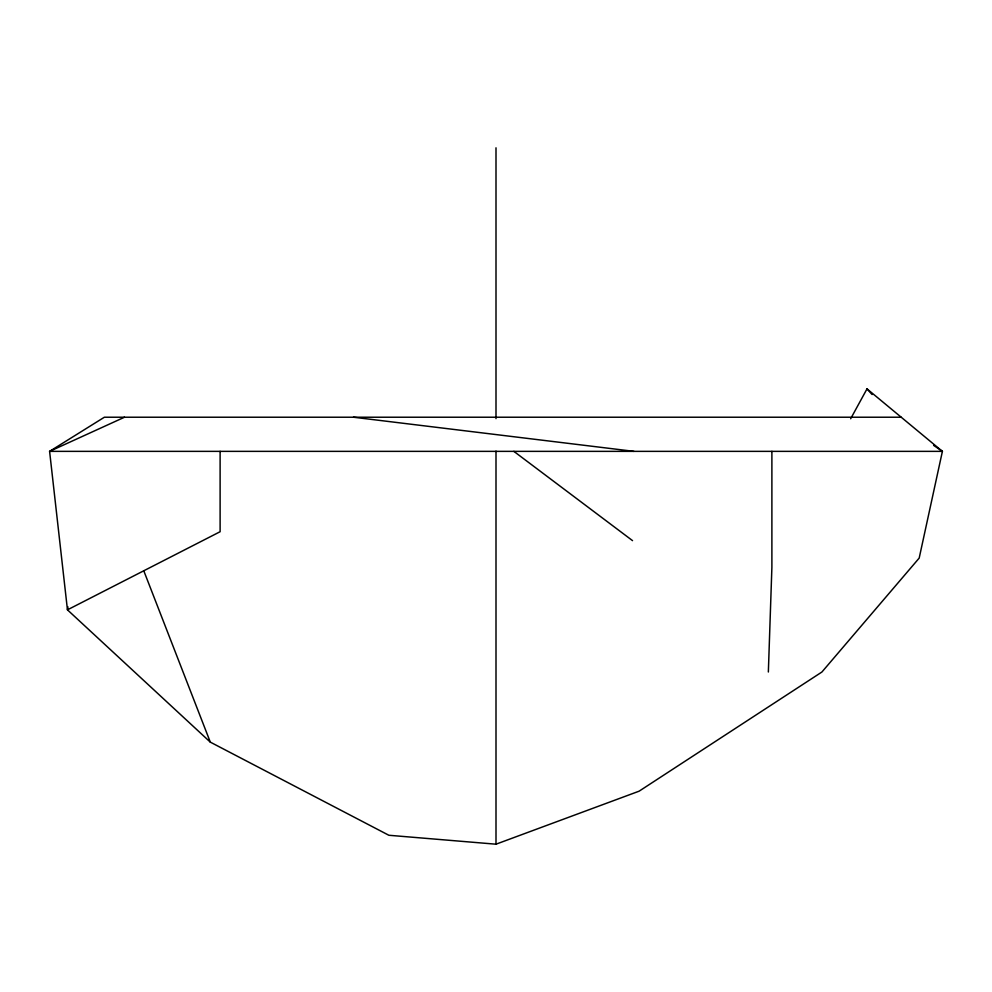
<?xml version="1.0" encoding="UTF-8"?>
<svg xmlns="http://www.w3.org/2000/svg" width="992" height="992" viewBox="0 0 992 992"><rect width="100%" height="100%" fill="white"/><g stroke="black" fill="none" stroke-linecap="round" stroke-linejoin="round"><path stroke-width="1.49" d="M768.354 672.006L771.888 567.424L771.888 451.36M67.927 606.831L67.456 609.844L210.304 742.128L388.864 835.264L496 844.192L639.108 791.182L821.922 672.006L919.187 558.087L942.4 451.36L867.008 388.864L850.665 418.748M124.484 417.223L49.6 451.36L67.456 609.844L220.112 531.712L220.112 451.36M901.158 417.223L104.371 417.223L49.6 451.36L942.4 451.36L933.646 445.383M353.487 417.223L633.95 451.36M513.856 451.36L632.536 540.64M867.008 388.864L872.08 394.531M143.778 570.784L210.304 742.128M496 147.808L496 418.624M496 451.124L496 844.192"/></g></svg>
